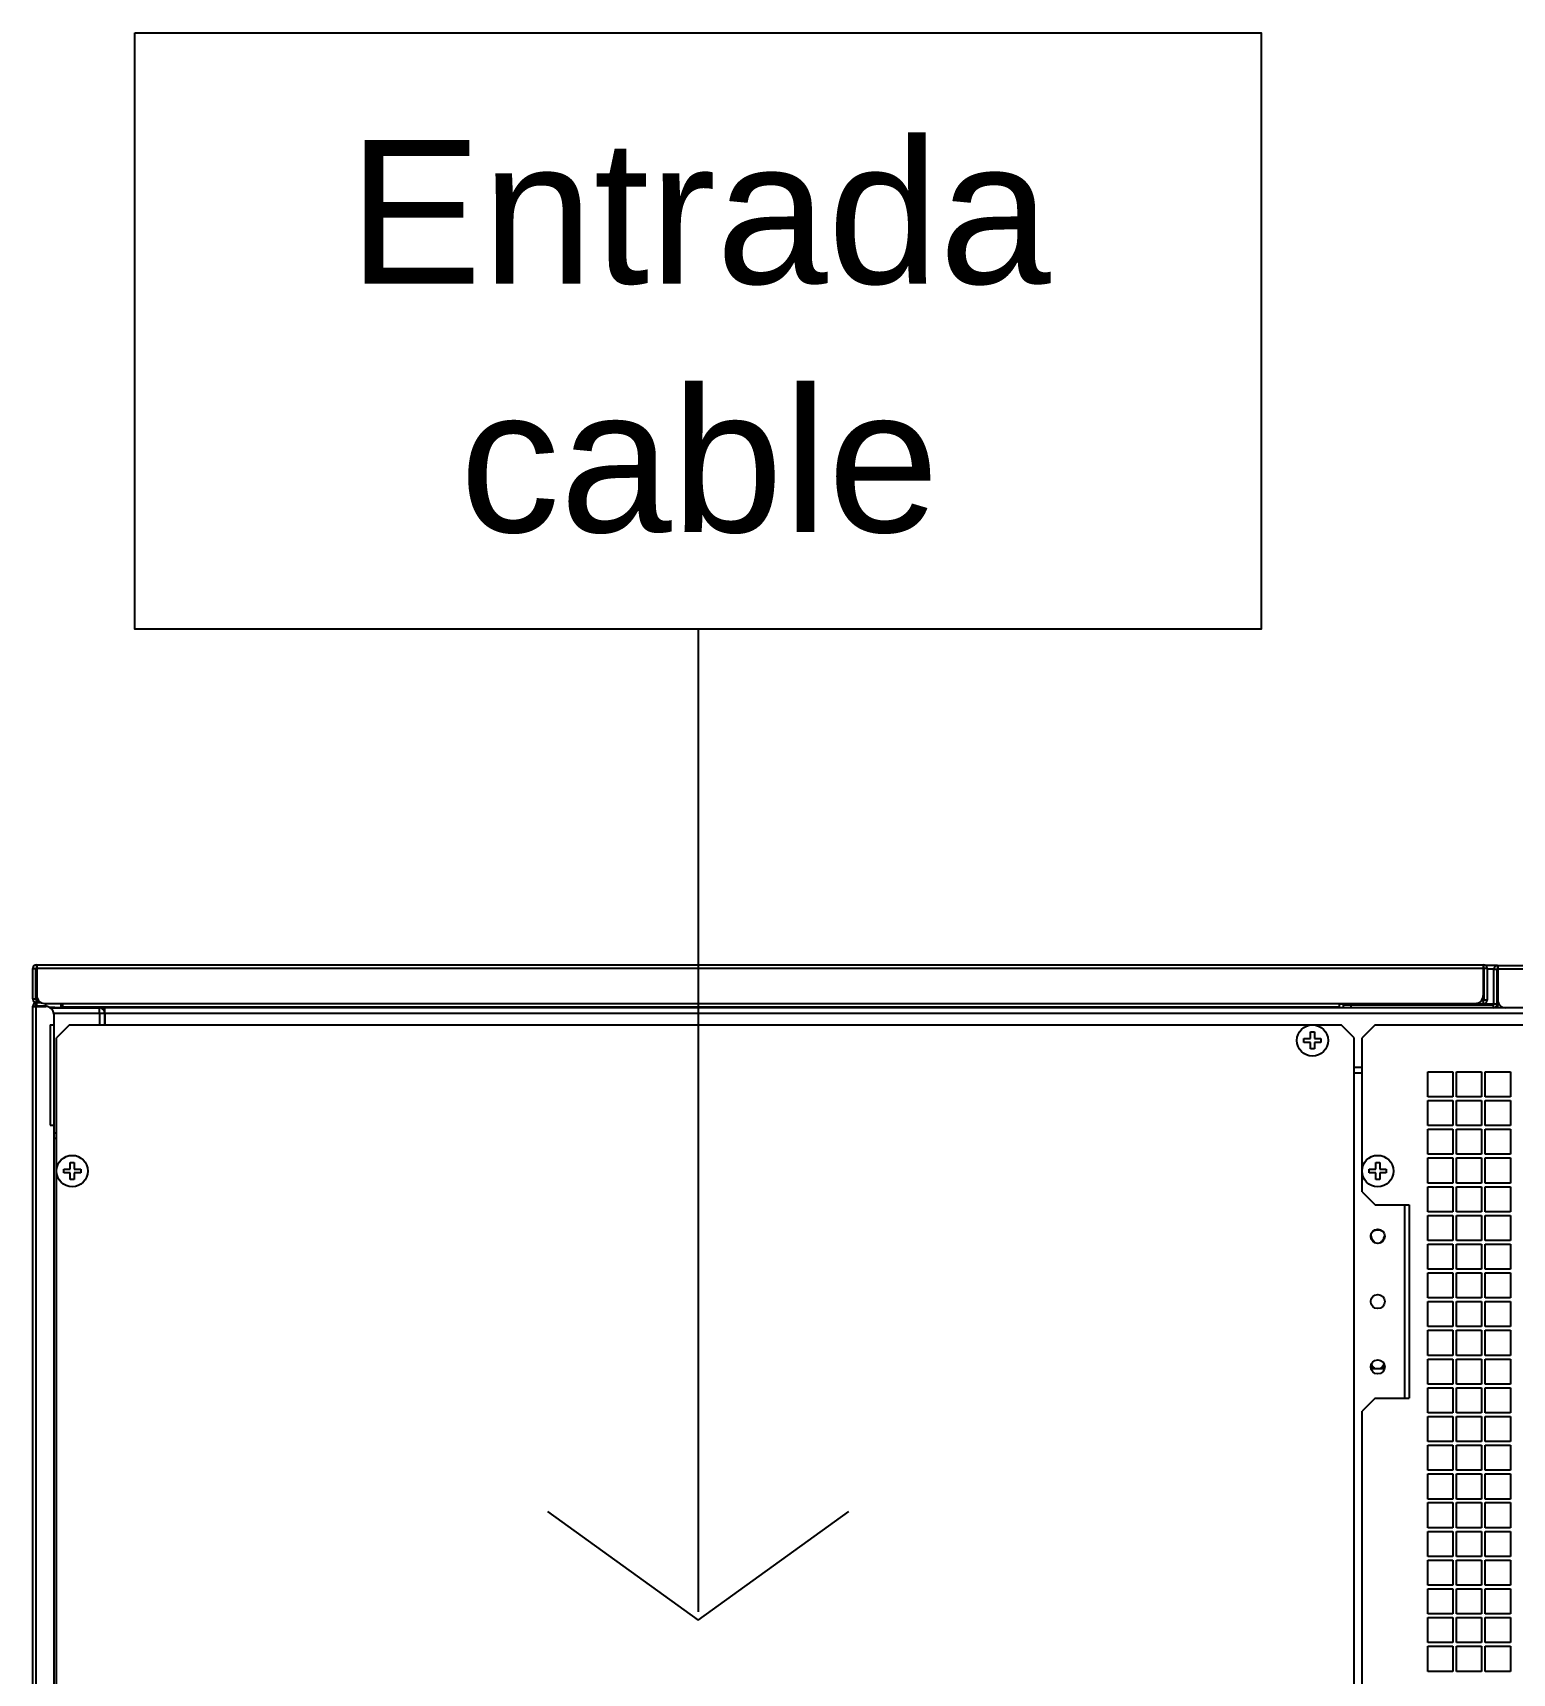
# Model space of a CAD drawing. Header units: millimetres. Extents: x 0 to 191, y 0 to 126.
# Drawn here: x 0.2 to 56.8, y 63.3 to 126.1 of the extents above; entities that cross this region are included whole.
import ezdxf
from ezdxf.enums import TextEntityAlignment as Align

# ---------------------------------------------------------------- set-up
doc = ezdxf.new("R2010")
doc.units = ezdxf.units.MM
for name, color, linetype in [('2401-00329-M6-16TMHO_0', 7, 'Continuous'), ('2401-00378-M8-16HWMC_0', 7, 'Continuous'), ('2401-00460-M6-12PSTTHC_0', 7, 'Continuous'), ('2403-00007_0', 7, 'Continuous'), ('4212-06586_0', 7, 'Continuous'), ('4212-06587_0', 7, 'Continuous'), ('4212-06592_0', 7, 'Continuous'), ('4212-06607_0', 7, 'Continuous'), ('4212-06643_0', 7, 'Continuous'), ('4212-06662_0', 7, 'Continuous'), ('4212-12595_0', 7, 'Continuous'), ('4212-12608_0', 7, 'Continuous'), ('4212-12611_0', 7, 'Continuous'), ('4212-12614_0', 7, 'Continuous'), ('4212-12615_0', 7, 'Continuous'), ('4212-12626_0', 7, 'Continuous'), ('4212-12629_0', 7, 'Continuous'), ('BIANZIDAI_0', 7, 'Continuous')]:
    doc.layers.add(name, color=color, linetype=linetype)
doc.layers.add('DIMENSIONES', color=130, linetype='Continuous', lineweight=5)
doc.styles.get("Standard").update_dxf_attribs({"font": 'arial.ttf'})

msp = doc.modelspace()

# ---------------------------------------------------------------- linework, layer by layer
at = {"color": 7}
for p, q in [((25.65, 103.304), (25.65, 65.668)), ((19.877, 69.508), (25.65, 65.349)), ((25.65, 65.349), (31.423, 69.508))]:
    msp.add_line(p, q, dxfattribs=at)
msp.add_lwpolyline([(4.078, 126.136), (47.222, 126.136), (47.222, 103.304), (4.078, 103.304)], close=True, dxfattribs=at)
at = {"layer": '2401-00329-M6-16TMHO_0', "color": 7, "linetype": 'Continuous'}
for p, q in [((3.85, 88.83), (3.85, 88.8)), ((4.45, 88.83), (4.45, 88.8)), ((53.85, 88.94), (53.85, 88.92)), ((54.45, 88.94), (54.45, 88.92))]:
    msp.add_line(p, q, dxfattribs=at)
at = {"layer": '2401-00378-M8-16HWMC_0', "color": 7, "linetype": 'Continuous'}
msp.add_lwpolyline([(51.936, 74.967), (51.93, 74.968), (51.901, 74.973), (51.871, 74.976), (51.838, 74.978), (51.801, 74.979), (51.759, 74.98), (51.712, 74.98), (51.66, 74.98), (51.605, 74.98), (51.551, 74.979), (51.5, 74.976), (51.454, 74.972), (51.424, 74.967)], dxfattribs=at)
at = {"layer": '2401-00460-M6-12PSTTHC_0', "color": 7, "linetype": 'Continuous'}
for p, q in [((48.855, 87.475), (48.855, 87.625)), ((48.855, 87.625), (49.105, 87.625)), ((49.105, 87.475), (48.855, 87.475)), ((49.105, 87.625), (49.105, 87.875)), ((49.105, 87.875), (49.255, 87.875)), ((49.105, 87.225), (49.105, 87.475)), ((49.255, 87.875), (49.255, 87.625)), ((49.255, 87.625), (49.505, 87.625)), ((49.255, 87.475), (49.255, 87.225)), ((49.505, 87.475), (49.255, 87.475)), ((49.505, 87.625), (49.505, 87.475)), ((49.255, 87.225), (49.105, 87.225)), ((1.355, 82.475), (1.355, 82.625)), ((1.355, 82.625), (1.605, 82.625)), ((1.605, 82.475), (1.355, 82.475)), ((1.605, 82.625), (1.605, 82.875)), ((1.605, 82.875), (1.755, 82.875)), ((1.605, 82.225), (1.605, 82.475)), ((1.755, 82.875), (1.755, 82.625)), ((1.755, 82.625), (2.005, 82.625)), ((1.755, 82.475), (1.755, 82.225)), ((2.005, 82.475), (1.755, 82.475)), ((2.005, 82.625), (2.005, 82.475)), ((51.355, 82.475), (51.355, 82.625)), ((51.355, 82.625), (51.605, 82.625)), ((51.605, 82.475), (51.355, 82.475)), ((51.605, 82.625), (51.605, 82.875)), ((51.605, 82.875), (51.755, 82.875)), ((51.605, 82.225), (51.605, 82.475)), ((51.755, 82.875), (51.755, 82.625)), ((51.755, 82.625), (52.005, 82.625)), ((51.755, 82.475), (51.755, 82.225)), ((52.005, 82.475), (51.755, 82.475)), ((52.005, 82.625), (52.005, 82.475)), ((1.755, 82.225), (1.605, 82.225)), ((51.755, 82.225), (51.605, 82.225)), ((51.428, 80.049), (51.411, 80.05)), ((51.43, 80.037), (51.411, 80.035)), ((51.544, 79.841), (51.533, 79.825)), ((51.816, 79.841), (51.827, 79.825)), ((51.93, 80.037), (51.949, 80.035)), ((51.932, 80.049), (51.949, 80.05)), ((51.544, 75.011), (51.524, 74.98)), ((51.816, 75.011), (51.836, 74.98))]:
    msp.add_line(p, q, dxfattribs=at)
for points in [[(51.61, 79.79), (51.569, 79.819), (51.521, 79.863), (51.484, 79.911), (51.456, 79.962), (51.435, 80.017), (51.423, 80.078), (51.42, 80.121)], [(51.502, 80.252), (51.524, 80.264), (51.581, 80.285), (51.635, 80.297), (51.687, 80.3), (51.738, 80.295), (51.789, 80.282), (51.842, 80.261), (51.857, 80.253)], [(51.94, 80.121), (51.937, 80.073), (51.922, 80.008), (51.9, 79.952), (51.87, 79.902), (51.833, 79.857), (51.787, 79.815), (51.75, 79.79)], [(51.581, 74.98), (51.569, 74.989), (51.521, 75.033), (51.484, 75.081), (51.456, 75.132), (51.441, 75.173)], [(51.92, 75.173), (51.9, 75.122), (51.87, 75.072), (51.833, 75.027), (51.787, 74.985), (51.779, 74.98)]]:
    msp.add_lwpolyline(points, dxfattribs=at)
for centre in [(49.18, 87.55), (1.68, 82.55), (51.68, 82.55)]:
    msp.add_circle(centre, 0.6, dxfattribs=at)
for centre, radius, start, end in [((51.68, 80.05), 0.25, 183.09066, 236.90934), ((51.68, 80.05), 0.25, 303.09069, 356.90931), ((51.68, 75.22), 0.3, 206.82538, 233.35341), ((51.68, 75.22), 0.25, 192.87865, 236.90934), ((51.68, 75.22), 0.25, 303.09069, 347.12134), ((51.68, 75.22), 0.3, 306.64659, 333.17462)]:
    msp.add_arc(centre, radius, start, end, dxfattribs=at)
at = {"layer": '2403-00007_0', "color": 7, "linetype": 'Continuous'}
for p, q in [((53.57, 88.94), (53.57, 88.97)), ((53.57, 88.94), (54.73, 88.94)), ((53.65, 88.97), (53.65, 88.94)), ((54.65, 88.97), (54.65, 88.94)), ((54.73, 88.94), (54.73, 88.97))]:
    msp.add_line(p, q, dxfattribs=at)
for centre, start, end in [((53.57, 89.01), 215.7759, 270), ((54.73, 89.01), 270, 324.2241)]:
    msp.add_arc(centre, 0.07, start, end, dxfattribs=at)
at = {"layer": '4212-06586_0', "color": 7, "linetype": 'Continuous'}
msp.add_line((1.08, 83.8), (0.97, 83.8), dxfattribs=at)
at = {"layer": '4212-06587_0', "color": 7, "linetype": 'Continuous'}
for p, q in [((51.08, 86.3), (50.78, 86.3)), ((52.71, 81.25), (52.71, 73.85))]:
    msp.add_line(p, q, dxfattribs=at)
for centre in [(51.68, 80.05), (51.68, 77.55), (51.68, 75.05)]:
    msp.add_circle(centre, 0.27, dxfattribs=at)
at = {"layer": '4212-06592_0', "color": 7, "linetype": 'Continuous'}
for p, q in [((0.835, 88.8), (2.71, 88.8)), ((0.965, 88.6), (2.71, 88.6)), ((2.71, 88.8), (2.71, 88.6)), ((2.73, 88.58), (2.73, 88.15)), ((2.93, 88.58), (2.73, 88.58)), ((2.93, 88.58), (2.93, 88.15)), ((1.08, 84), (0.97, 84)), ((1.08, 83.8), (0.97, 83.8))]:
    msp.add_line(p, q, dxfattribs=at)
for radius in [0.22, 0.02]:
    msp.add_arc((2.71, 88.58), radius, 0, 90, dxfattribs=at)
at = {"layer": '4212-06607_0', "color": 7, "linetype": 'Continuous'}
for p, q in [((0.17, 3.74), (0.17, 88.86)), ((0.17, 88.86), (0.29, 88.86)), ((0.17, 88.85), (0.67, 88.85)), ((0.29, 88.86), (0.29, 88.85)), ((0.29, 88.85), (0.29, 3.75)), ((0.31, 89), (0.31, 88.88)), ((0.31, 89), (0.491, 89)), ((0.31, 88.88), (0.67, 88.88)), ((0.67, 88.88), (0.67, 88.97)), ((0.83, 88.15), (0.83, 84.3)), ((0.83, 88.15), (0.97, 88.15)), ((0.97, 88.55), (0.97, 4.05)), ((0.83, 84.3), (0.97, 84.3))]:
    msp.add_line(p, q, dxfattribs=at)
for centre, radius, start, end in [((0.31, 88.86), 0.14, 90, 180), ((0.31, 88.86), 0.02, 90, 180), ((0.67, 88.55), 0.3, 0, 90)]:
    msp.add_arc(centre, radius, start, end, dxfattribs=at)
at = {"layer": '4212-06643_0', "color": 7, "linetype": 'Continuous'}
for p, q in [((2.93, 88.8), (2.93, 88.83)), ((3.13, 88.8), (3.13, 88.83)), ((25.43, 88.83), (25.43, 88.8)), ((30.43, 88.8), (30.43, 88.83)), ((52.93, 88.92), (52.93, 88.97)), ((53.13, 88.92), (53.13, 88.97))]:
    msp.add_line(p, q, dxfattribs=at)
at = {"layer": '4212-06662_0', "color": 7, "linetype": 'Continuous'}
for p, q in [((13.03, 88.83), (13.03, 88.8)), ((17.83, 88.8), (17.83, 88.83)), ((40.53, 88.83), (40.53, 88.8)), ((45.33, 88.8), (45.33, 88.83))]:
    msp.add_line(p, q, dxfattribs=at)
at = {"layer": '4212-12595_0', "color": 7, "linetype": 'Continuous'}
for p, q in [((2.93, 88.15), (2.93, 88.8)), ((50.371, 88.8), (2.93, 88.8)), ((117.93, 88.58), (2.93, 88.58)), ((56.58, 88.8), (56.11, 88.8)), ((51.08, 86.52), (50.78, 86.52))]:
    msp.add_line(p, q, dxfattribs=at)
at = {"layer": '4212-12608_0', "color": 7, "linetype": 'Continuous'}
for p, q in [((51.58, 88.15), (51.08, 87.65)), ((51.58, 88.15), (119.28, 88.15)), ((51.08, 81.75), (51.08, 87.65)), ((53.6, 85.39), (53.6, 86.35)), ((53.6, 86.35), (54.56, 86.35)), ((54.56, 86.35), (54.56, 85.39)), ((54.7, 85.39), (54.7, 86.35)), ((54.7, 86.35), (55.66, 86.35)), ((55.66, 86.35), (55.66, 85.39)), ((55.8, 85.39), (55.8, 86.35)), ((55.8, 86.35), (56.76, 86.35)), ((56.76, 86.35), (56.76, 85.39)), ((54.56, 85.39), (53.6, 85.39)), ((53.6, 84.29), (53.6, 85.25)), ((53.6, 85.25), (54.56, 85.25)), ((54.56, 85.25), (54.56, 84.29)), ((55.66, 85.39), (54.7, 85.39)), ((54.7, 84.29), (54.7, 85.25)), ((54.7, 85.25), (55.66, 85.25)), ((55.66, 85.25), (55.66, 84.29)), ((56.76, 85.39), (55.8, 85.39)), ((55.8, 84.29), (55.8, 85.25)), ((55.8, 85.25), (56.76, 85.25)), ((56.76, 85.25), (56.76, 84.29)), ((54.56, 84.29), (53.6, 84.29)), ((55.66, 84.29), (54.7, 84.29)), ((56.76, 84.29), (55.8, 84.29)), ((53.6, 83.19), (53.6, 84.15)), ((53.6, 84.15), (54.56, 84.15)), ((54.56, 84.15), (54.56, 83.19)), ((54.7, 83.19), (54.7, 84.15)), ((54.7, 84.15), (55.66, 84.15)), ((55.66, 84.15), (55.66, 83.19)), ((55.8, 83.19), (55.8, 84.15)), ((55.8, 84.15), (56.76, 84.15)), ((56.76, 84.15), (56.76, 83.19)), ((54.56, 83.19), (53.6, 83.19)), ((53.6, 82.09), (53.6, 83.05)), ((53.6, 83.05), (54.56, 83.05)), ((54.56, 83.05), (54.56, 82.09)), ((55.66, 83.19), (54.7, 83.19)), ((54.7, 82.09), (54.7, 83.05)), ((54.7, 83.05), (55.66, 83.05)), ((55.66, 83.05), (55.66, 82.09)), ((56.76, 83.19), (55.8, 83.19)), ((55.8, 82.09), (55.8, 83.05)), ((55.8, 83.05), (56.76, 83.05)), ((56.76, 83.05), (56.76, 82.09)), ((51.08, 81.75), (51.58, 81.25)), ((54.56, 82.09), (53.6, 82.09)), ((53.6, 80.99), (53.6, 81.95)), ((53.6, 81.95), (54.56, 81.95)), ((54.56, 81.95), (54.56, 80.99)), ((55.66, 82.09), (54.7, 82.09)), ((54.7, 80.99), (54.7, 81.95)), ((54.7, 81.95), (55.66, 81.95)), ((55.66, 81.95), (55.66, 80.99)), ((56.76, 82.09), (55.8, 82.09)), ((55.8, 80.99), (55.8, 81.95)), ((55.8, 81.95), (56.76, 81.95)), ((56.76, 81.95), (56.76, 80.99)), ((51.58, 81.25), (52.88, 81.25)), ((52.88, 81.25), (52.88, 73.85)), ((54.56, 80.99), (53.6, 80.99)), ((53.6, 79.89), (53.6, 80.85)), ((53.6, 80.85), (54.56, 80.85)), ((54.56, 80.85), (54.56, 79.89)), ((55.66, 80.99), (54.7, 80.99)), ((54.7, 79.89), (54.7, 80.85)), ((54.7, 80.85), (55.66, 80.85)), ((55.66, 80.85), (55.66, 79.89)), ((56.76, 80.99), (55.8, 80.99)), ((55.8, 79.89), (55.8, 80.85)), ((55.8, 80.85), (56.76, 80.85)), ((56.76, 80.85), (56.76, 79.89)), ((54.56, 79.89), (53.6, 79.89)), ((55.66, 79.89), (54.7, 79.89)), ((56.76, 79.89), (55.8, 79.89)), ((53.6, 78.79), (53.6, 79.75)), ((53.6, 79.75), (54.56, 79.75)), ((54.56, 79.75), (54.56, 78.79)), ((54.7, 78.79), (54.7, 79.75)), ((54.7, 79.75), (55.66, 79.75)), ((55.66, 79.75), (55.66, 78.79)), ((55.8, 78.79), (55.8, 79.75)), ((55.8, 79.75), (56.76, 79.75)), ((56.76, 79.75), (56.76, 78.79)), ((54.56, 78.79), (53.6, 78.79)), ((53.6, 77.69), (53.6, 78.65)), ((53.6, 78.65), (54.56, 78.65)), ((54.56, 78.65), (54.56, 77.69)), ((55.66, 78.79), (54.7, 78.79)), ((54.7, 77.69), (54.7, 78.65)), ((54.7, 78.65), (55.66, 78.65)), ((55.66, 78.65), (55.66, 77.69)), ((56.76, 78.79), (55.8, 78.79)), ((55.8, 77.69), (55.8, 78.65)), ((55.8, 78.65), (56.76, 78.65)), ((56.76, 78.65), (56.76, 77.69)), ((54.56, 77.69), (53.6, 77.69)), ((53.6, 76.59), (53.6, 77.55)), ((53.6, 77.55), (54.56, 77.55)), ((54.56, 77.55), (54.56, 76.59)), ((55.66, 77.69), (54.7, 77.69)), ((54.7, 76.59), (54.7, 77.55)), ((54.7, 77.55), (55.66, 77.55)), ((55.66, 77.55), (55.66, 76.59)), ((56.76, 77.69), (55.8, 77.69)), ((55.8, 76.59), (55.8, 77.55)), ((55.8, 77.55), (56.76, 77.55)), ((56.76, 77.55), (56.76, 76.59)), ((54.56, 76.59), (53.6, 76.59)), ((53.6, 75.49), (53.6, 76.45)), ((53.6, 76.45), (54.56, 76.45)), ((54.56, 76.45), (54.56, 75.49)), ((55.66, 76.59), (54.7, 76.59)), ((54.7, 75.49), (54.7, 76.45)), ((54.7, 76.45), (55.66, 76.45)), ((55.66, 76.45), (55.66, 75.49)), ((56.76, 76.59), (55.8, 76.59)), ((55.8, 75.49), (55.8, 76.45)), ((55.8, 76.45), (56.76, 76.45)), ((56.76, 76.45), (56.76, 75.49)), ((54.56, 75.49), (53.6, 75.49)), ((55.66, 75.49), (54.7, 75.49)), ((56.76, 75.49), (55.8, 75.49)), ((53.6, 74.39), (53.6, 75.35)), ((53.6, 75.35), (54.56, 75.35)), ((54.56, 75.35), (54.56, 74.39)), ((54.7, 74.39), (54.7, 75.35)), ((54.7, 75.35), (55.66, 75.35)), ((55.66, 75.35), (55.66, 74.39)), ((55.8, 74.39), (55.8, 75.35)), ((55.8, 75.35), (56.76, 75.35)), ((56.76, 75.35), (56.76, 74.39)), ((54.56, 74.39), (53.6, 74.39)), ((53.6, 73.29), (53.6, 74.25)), ((53.6, 74.25), (54.56, 74.25)), ((54.56, 74.25), (54.56, 73.29)), ((55.66, 74.39), (54.7, 74.39)), ((54.7, 73.29), (54.7, 74.25)), ((54.7, 74.25), (55.66, 74.25)), ((55.66, 74.25), (55.66, 73.29)), ((56.76, 74.39), (55.8, 74.39)), ((55.8, 73.29), (55.8, 74.25)), ((55.8, 74.25), (56.76, 74.25)), ((56.76, 74.25), (56.76, 73.29)), ((51.58, 73.85), (51.08, 73.35)), ((51.58, 73.85), (52.88, 73.85)), ((51.08, 59.05), (51.08, 73.35)), ((54.56, 73.29), (53.6, 73.29)), ((53.6, 72.19), (53.6, 73.15)), ((53.6, 73.15), (54.56, 73.15)), ((54.56, 73.15), (54.56, 72.19)), ((55.66, 73.29), (54.7, 73.29)), ((54.7, 72.19), (54.7, 73.15)), ((54.7, 73.15), (55.66, 73.15)), ((55.66, 73.15), (55.66, 72.19)), ((56.76, 73.29), (55.8, 73.29)), ((55.8, 72.19), (55.8, 73.15)), ((55.8, 73.15), (56.76, 73.15)), ((56.76, 73.15), (56.76, 72.19)), ((54.56, 72.19), (53.6, 72.19)), ((53.6, 71.09), (53.6, 72.05)), ((53.6, 72.05), (54.56, 72.05)), ((54.56, 72.05), (54.56, 71.09)), ((55.66, 72.19), (54.7, 72.19)), ((54.7, 71.09), (54.7, 72.05)), ((54.7, 72.05), (55.66, 72.05)), ((55.66, 72.05), (55.66, 71.09)), ((56.76, 72.19), (55.8, 72.19)), ((55.8, 71.09), (55.8, 72.05)), ((55.8, 72.05), (56.76, 72.05)), ((56.76, 72.05), (56.76, 71.09)), ((54.56, 71.09), (53.6, 71.09)), ((55.66, 71.09), (54.7, 71.09)), ((56.76, 71.09), (55.8, 71.09)), ((53.6, 69.99), (53.6, 70.95)), ((53.6, 70.95), (54.56, 70.95)), ((54.56, 70.95), (54.56, 69.99)), ((54.7, 69.99), (54.7, 70.95)), ((54.7, 70.95), (55.66, 70.95)), ((55.66, 70.95), (55.66, 69.99)), ((55.8, 69.99), (55.8, 70.95)), ((55.8, 70.95), (56.76, 70.95)), ((56.76, 70.95), (56.76, 69.99)), ((54.56, 69.99), (53.6, 69.99)), ((53.6, 68.89), (53.6, 69.85)), ((53.6, 69.85), (54.56, 69.85)), ((54.56, 69.85), (54.56, 68.89)), ((55.66, 69.99), (54.7, 69.99)), ((54.7, 68.89), (54.7, 69.85)), ((54.7, 69.85), (55.66, 69.85)), ((55.66, 69.85), (55.66, 68.89)), ((56.76, 69.99), (55.8, 69.99)), ((55.8, 68.89), (55.8, 69.85)), ((55.8, 69.85), (56.76, 69.85)), ((56.76, 69.85), (56.76, 68.89)), ((54.56, 68.89), (53.6, 68.89)), ((53.6, 67.79), (53.6, 68.75)), ((53.6, 68.75), (54.56, 68.75)), ((54.56, 68.75), (54.56, 67.79)), ((55.66, 68.89), (54.7, 68.89)), ((54.7, 67.79), (54.7, 68.75)), ((54.7, 68.75), (55.66, 68.75)), ((55.66, 68.75), (55.66, 67.79)), ((56.76, 68.89), (55.8, 68.89)), ((55.8, 67.79), (55.8, 68.75)), ((55.8, 68.75), (56.76, 68.75)), ((56.76, 68.75), (56.76, 67.79)), ((54.56, 67.79), (53.6, 67.79)), ((53.6, 66.69), (53.6, 67.65)), ((53.6, 67.65), (54.56, 67.65)), ((54.56, 67.65), (54.56, 66.69)), ((55.66, 67.79), (54.7, 67.79)), ((54.7, 66.69), (54.7, 67.65)), ((54.7, 67.65), (55.66, 67.65)), ((55.66, 67.65), (55.66, 66.69)), ((56.76, 67.79), (55.8, 67.79)), ((55.8, 66.69), (55.8, 67.65)), ((55.8, 67.65), (56.76, 67.65)), ((56.76, 67.65), (56.76, 66.69)), ((54.56, 66.69), (53.6, 66.69)), ((55.66, 66.69), (54.7, 66.69)), ((56.76, 66.69), (55.8, 66.69)), ((53.6, 65.59), (53.6, 66.55)), ((53.6, 66.55), (54.56, 66.55)), ((54.56, 66.55), (54.56, 65.59)), ((54.7, 65.59), (54.7, 66.55)), ((54.7, 66.55), (55.66, 66.55)), ((55.66, 66.55), (55.66, 65.59)), ((55.8, 65.59), (55.8, 66.55)), ((55.8, 66.55), (56.76, 66.55)), ((56.76, 66.55), (56.76, 65.59)), ((54.56, 65.59), (53.6, 65.59)), ((53.6, 64.49), (53.6, 65.45)), ((53.6, 65.45), (54.56, 65.45)), ((54.56, 65.45), (54.56, 64.49)), ((55.66, 65.59), (54.7, 65.59)), ((54.7, 64.49), (54.7, 65.45)), ((54.7, 65.45), (55.66, 65.45)), ((55.66, 65.45), (55.66, 64.49)), ((56.76, 65.59), (55.8, 65.59)), ((55.8, 64.49), (55.8, 65.45)), ((55.8, 65.45), (56.76, 65.45)), ((56.76, 65.45), (56.76, 64.49)), ((54.56, 64.49), (53.6, 64.49)), ((53.6, 63.39), (53.6, 64.35)), ((53.6, 64.35), (54.56, 64.35)), ((54.56, 64.35), (54.56, 63.39)), ((55.66, 64.49), (54.7, 64.49)), ((54.7, 63.39), (54.7, 64.35)), ((54.7, 64.35), (55.66, 64.35)), ((55.66, 64.35), (55.66, 63.39)), ((56.76, 64.49), (55.8, 64.49)), ((55.8, 63.39), (55.8, 64.35)), ((55.8, 64.35), (56.76, 64.35)), ((56.76, 64.35), (56.76, 63.39)), ((54.56, 63.39), (53.6, 63.39)), ((55.66, 63.39), (54.7, 63.39)), ((56.76, 63.39), (55.8, 63.39))]:
    msp.add_line(p, q, dxfattribs=at)
at = {"layer": '4212-12611_0', "color": 7, "linetype": 'Continuous'}
for p, q in [((55.75, 90.28), (55.72, 90.28)), ((56.27, 90.42), (55.816, 90.42)), ((56.13, 90.28), (55.87, 90.28)), ((56.28, 90.28), (56.25, 90.28)), ((2.38, 88.83), (2.38, 88.8)), ((2.93, 88.8), (2.71, 88.8)), ((52.93, 88.94), (50.22, 88.94)), ((53.57, 88.94), (53.13, 88.94)), ((56.13, 88.94), (54.73, 88.94)), ((56.28, 88.94), (56.25, 88.94))]:
    msp.add_line(p, q, dxfattribs=at)
at = {"layer": '4212-12614_0', "color": 7, "linetype": 'Continuous'}
for p, q in [((0.17, 89.14), (0.17, 90.31)), ((0.17, 90.31), (0.29, 90.31)), ((0.29, 89.14), (0.29, 90.31)), ((0.31, 90.45), (0.31, 90.33)), ((0.31, 90.45), (55.73, 90.45)), ((0.31, 89.511), (0.31, 90.33)), ((0.31, 90.33), (0.32, 90.33)), ((0.31, 90.31), (0.32, 90.31)), ((0.32, 90.45), (0.32, 89.27)), ((55.72, 90.31), (0.32, 90.31)), ((55.72, 90.45), (55.72, 89.27)), ((55.73, 90.33), (55.72, 90.33)), ((55.73, 90.45), (55.73, 90.33)), ((55.75, 90.31), (55.75, 89.09)), ((55.87, 90.31), (55.75, 90.31)), ((55.87, 90.31), (55.87, 89.09)), ((0.17, 89.14), (0.29, 89.14)), ((0.31, 89), (0.31, 89.12)), ((0.36, 89.12), (0.31, 89.12)), ((0.491, 89), (0.31, 89)), ((0.62, 88.97), (55.42, 88.97)), ((1.31, 88.95), (1.31, 88.97)), ((1.31, 88.95), (1.31, 88.83)), ((1.31, 88.95), (1.32, 88.95)), ((50.22, 88.83), (1.31, 88.83)), ((1.32, 88.83), (1.32, 88.97)), ((50.22, 88.83), (50.22, 88.97)), ((54.87, 88.95), (54.87, 88.97)), ((55.73, 88.95), (54.87, 88.95)), ((55.73, 89.07), (55.643, 89.07)), ((55.73, 88.95), (55.73, 89.07)), ((55.87, 89.09), (55.75, 89.09))]:
    msp.add_line(p, q, dxfattribs=at)
for centre, radius, start, end in [((0.31, 90.31), 0.14, 90, 180), ((0.31, 90.31), 0.02, 90, 180), ((55.73, 90.31), 0.14, 0, 90), ((55.73, 90.31), 0.02, 0, 90), ((0.62, 89.27), 0.3, 180, 270), ((55.42, 89.27), 0.3, 270, 0), ((0.31, 89.14), 0.14, 180, 270), ((0.31, 89.14), 0.02, 180, 270), ((0.61, 89.27), 0.3, 202.44284, 210), ((55.73, 89.09), 0.14, 270, 0), ((55.73, 89.09), 0.02, 270, 0)]:
    msp.add_arc(centre, radius, start, end, dxfattribs=at)
at = {"layer": '4212-12615_0', "color": 7, "linetype": 'Continuous'}
for p, q in [((56.13, 88.94), (56.13, 90.28)), ((56.13, 90.28), (56.25, 90.28)), ((56.25, 88.94), (56.25, 90.28)), ((56.27, 90.42), (56.27, 90.3)), ((56.27, 90.42), (120.24, 90.42)), ((56.27, 90.3), (56.28, 90.3)), ((56.28, 90.42), (56.28, 89.1)), ((120.23, 90.28), (56.28, 90.28)), ((50.35, 88.92), (50.35, 88.8)), ((50.35, 88.92), (56.11, 88.92)), ((56.11, 88.8), (50.371, 88.8)), ((50.65, 88.92), (50.65, 88.8)), ((56.11, 88.8), (56.11, 88.92)), ((56.25, 88.94), (56.13, 88.94)), ((56.28, 88.92), (56.28, 89.1)), ((56.28, 88.94), (56.327, 88.94)), ((56.28, 88.8), (56.28, 88.92)), ((56.34, 88.92), (56.28, 88.92)), ((118.15, 88.8), (56.58, 88.8))]:
    msp.add_line(p, q, dxfattribs=at)
for centre, radius, start, end in [((56.27, 90.28), 0.14, 90, 180), ((56.27, 90.28), 0.02, 90, 180), ((56.11, 88.94), 0.14, 270, 0), ((56.11, 88.94), 0.02, 270, 0), ((56.58, 89.1), 0.3, 180, 270)]:
    msp.add_arc(centre, radius, start, end, dxfattribs=at)
at = {"layer": '4212-12626_0', "color": 7, "linetype": 'Continuous'}
for start, end in [(221.11875, 223.38994), (316.61006, 318.88125)]:
    msp.add_arc((51.68, 75.22), 0.35, start, end, dxfattribs=at)
at = {"layer": '4212-12629_0', "color": 7, "linetype": 'Continuous'}
for p, q in [((1.58, 88.15), (1.08, 87.65)), ((1.58, 88.15), (50.28, 88.15)), ((50.78, 87.65), (50.28, 88.15)), ((1.08, 46.55), (1.08, 87.65)), ((50.78, 51.45), (50.78, 87.65))]:
    msp.add_line(p, q, dxfattribs=at)
at = {"layer": 'BIANZIDAI_0', "color": 7, "linetype": 'Continuous'}
for p, q in [((0.29, 89.153), (0.29, 89.354)), ((0.326, 89.155), (0.29, 89.153)), ((0.29, 88.846), (0.29, 89.047)), ((0.29, 89.047), (0.428, 89.04)), ((1.24, 88.8), (0.796, 88.822)), ((1.24, 88.97), (1.24, 88.8))]:
    msp.add_line(p, q, dxfattribs=at)
msp.add_arc((0.765, 89.377), 0.476, 159.55548, 182.79436, dxfattribs=at)

# ---------------------------------------------------------------- texts
at = {"layer": 'DIMENSIONES', "color": 7, "linetype": 'Continuous', "lineweight": 18}
for s, p in [('Entrada', (25.701, 119.387)), ('cable', (25.701, 109.874))]:
    msp.add_text(s, height=5.5, dxfattribs=at).set_placement(p, align=Align.MIDDLE)

doc.saveas('drawing.dxf')
